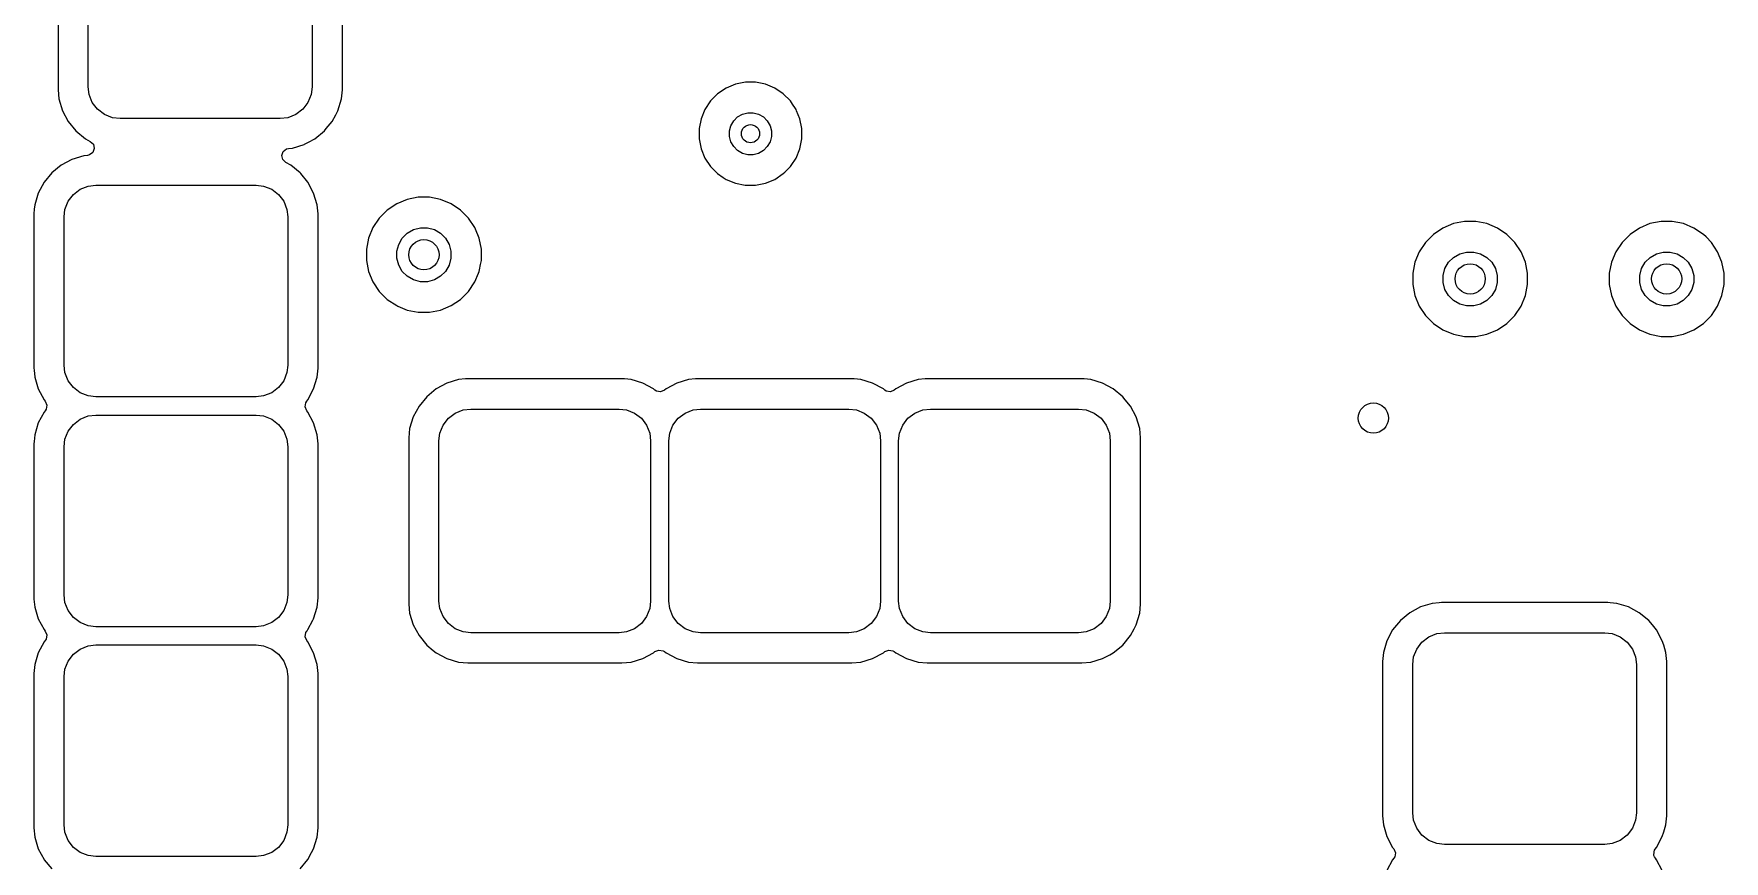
# Model space of a CAD drawing. Extents: x 3.62 to 11.01, y -6.32 to -1.07.
# Drawn here: x 5.346 to 6.447, y -3.403 to -2.864 of the extents above; entities that cross this region are included whole.
import ezdxf

# ---------------------------------------------------------------- set-up
doc = ezdxf.new("R2010")
doc.units = 0
doc.header["$MEASUREMENT"] = 0
doc.layers.add('BLACK', color=7, linetype='CONTINUOUS')

msp = doc.modelspace()

# ---------------------------------------------------------------- linework, layer by layer
at = {"layer": 'BLACK', "linetype": 'CONTINUOUS'}
for p, q in [((5.3622, -2.8002), (5.3622, -2.9006)), ((5.3819, -2.8986), (5.3819, -2.8022)), ((5.5276, -2.8022), (5.5276, -2.8986)), ((5.5473, -2.9006), (5.5473, -2.8002)), ((5.3622, -2.9006), (5.3628, -2.9065)), ((5.3825, -2.9035), (5.3819, -2.8986)), ((5.3845, -2.9088), (5.3825, -2.9035)), ((5.527, -2.9035), (5.5249, -2.9088)), ((5.5276, -2.8986), (5.527, -2.9035)), ((5.5467, -2.9065), (5.5473, -2.9006)), ((5.7916, -2.9031), (5.787, -2.9078)), ((5.7971, -2.8995), (5.7916, -2.9031)), ((5.8032, -2.8969), (5.7971, -2.8995)), ((5.8097, -2.8956), (5.8032, -2.8969)), ((5.8032, -2.8969), (5.8032, -2.8969)), ((5.8163, -2.8956), (5.8097, -2.8956)), ((5.8097, -2.8956), (5.8097, -2.8956)), ((5.8228, -2.8969), (5.8163, -2.8956)), ((5.8163, -2.8956), (5.8163, -2.8956)), ((5.8289, -2.8995), (5.8228, -2.8969)), ((5.8228, -2.8969), (5.8228, -2.8969)), ((5.8343, -2.9031), (5.8289, -2.8995)), ((5.839, -2.9078), (5.8343, -2.9031)), ((5.3628, -2.9065), (5.3651, -2.9141)), ((5.3651, -2.9141), (5.3688, -2.9212)), ((5.3879, -2.9132), (5.3845, -2.9088)), ((5.3924, -2.9166), (5.3879, -2.9132)), ((5.5215, -2.9132), (5.517, -2.9166)), ((5.5249, -2.9088), (5.5215, -2.9132)), ((5.543, -2.9167), (5.5444, -2.9141)), ((5.5444, -2.9141), (5.5467, -2.9065)), ((5.5444, -2.9141), (5.5444, -2.9141)), ((5.5444, -2.9141), (5.5444, -2.9141)), ((5.7833, -2.9133), (5.7808, -2.9194)), ((5.787, -2.9078), (5.7833, -2.9133)), ((5.8077, -2.9164), (5.8112, -2.9155)), ((5.8112, -2.9155), (5.8148, -2.9155)), ((5.8148, -2.9155), (5.8183, -2.9164)), ((5.8404, -2.9099), (5.839, -2.9078)), ((5.8423, -2.9127), (5.8404, -2.9099)), ((5.8427, -2.9133), (5.8423, -2.9127)), ((5.843, -2.9141), (5.8427, -2.9133)), ((5.8452, -2.9194), (5.843, -2.9141)), ((5.3688, -2.9212), (5.3688, -2.9212)), ((5.3688, -2.9212), (5.3739, -2.9273)), ((5.3977, -2.9187), (5.3924, -2.9166)), ((5.4026, -2.9193), (5.3977, -2.9187)), ((5.5069, -2.9193), (5.4026, -2.9193)), ((5.5118, -2.9187), (5.5069, -2.9193)), ((5.517, -2.9166), (5.5118, -2.9187)), ((5.5356, -2.9273), (5.5368, -2.9258)), ((5.5368, -2.9258), (5.5406, -2.9212)), ((5.5406, -2.9212), (5.543, -2.9167)), ((5.7808, -2.9194), (5.7795, -2.9258)), ((5.7795, -2.9258), (5.7795, -2.9324)), ((5.7808, -2.9194), (5.7808, -2.9194)), ((5.7993, -2.9273), (5.8003, -2.9239)), ((5.8003, -2.9239), (5.8021, -2.9207)), ((5.8021, -2.9207), (5.8046, -2.9182)), ((5.8046, -2.9182), (5.8077, -2.9164)), ((5.8183, -2.9164), (5.8214, -2.9182)), ((5.8214, -2.9182), (5.8239, -2.9207)), ((5.8239, -2.9207), (5.8257, -2.9239)), ((5.8257, -2.9239), (5.8267, -2.9273)), ((5.8465, -2.9258), (5.8452, -2.9194)), ((5.8465, -2.9273), (5.8465, -2.9258)), ((5.3739, -2.9273), (5.38, -2.9324)), ((5.38, -2.9324), (5.38, -2.9324)), ((5.38, -2.9324), (5.3832, -2.9341)), ((5.3832, -2.9341), (5.3852, -2.936)), ((5.3852, -2.936), (5.3858, -2.9387)), ((5.5148, -2.9384), (5.5224, -2.9361)), ((5.5224, -2.9361), (5.5226, -2.936)), ((5.5226, -2.936), (5.5252, -2.9346)), ((5.5252, -2.9346), (5.5294, -2.9324)), ((5.5294, -2.9324), (5.5356, -2.9273)), ((5.7795, -2.9324), (5.7808, -2.9389)), ((5.7993, -2.9309), (5.7993, -2.9273)), ((5.8003, -2.9344), (5.7993, -2.9309)), ((5.8021, -2.9375), (5.8003, -2.9344)), ((5.8046, -2.9401), (5.8021, -2.9375)), ((5.8239, -2.9375), (5.8214, -2.9401)), ((5.8257, -2.9344), (5.8239, -2.9375)), ((5.8267, -2.9309), (5.8257, -2.9344)), ((5.8267, -2.9273), (5.8267, -2.9309)), ((5.8452, -2.9389), (5.8465, -2.9324)), ((5.8465, -2.9324), (5.8465, -2.9273)), ((5.3713, -2.9458), (5.3643, -2.9495)), ((5.3789, -2.9435), (5.3713, -2.9458)), ((5.3814, -2.9432), (5.3789, -2.9435)), ((5.3827, -2.9429), (5.3814, -2.9432)), ((5.3849, -2.9413), (5.3827, -2.9429)), ((5.3858, -2.9387), (5.3849, -2.9413)), ((5.5079, -2.9432), (5.5088, -2.9406)), ((5.5085, -2.9459), (5.5079, -2.9432)), ((5.5105, -2.9478), (5.5085, -2.9459)), ((5.5088, -2.9406), (5.511, -2.939)), ((5.5137, -2.9495), (5.5105, -2.9478)), ((5.511, -2.939), (5.5123, -2.9387)), ((5.5123, -2.9387), (5.5148, -2.9384)), ((5.7808, -2.9389), (5.7808, -2.9389)), ((5.7808, -2.9389), (5.7833, -2.945)), ((5.7833, -2.945), (5.787, -2.9505)), ((5.8077, -2.9419), (5.8046, -2.9401)), ((5.8112, -2.9428), (5.8077, -2.9419)), ((5.8148, -2.9428), (5.8112, -2.9428)), ((5.8183, -2.9419), (5.8148, -2.9428)), ((5.8214, -2.9401), (5.8183, -2.9419)), ((5.8395, -2.9498), (5.8427, -2.945)), ((5.8427, -2.945), (5.8452, -2.9389)), ((5.3581, -2.9546), (5.3531, -2.9607)), ((5.3643, -2.9495), (5.3581, -2.9546)), ((5.3643, -2.9495), (5.3643, -2.9495)), ((5.5198, -2.9546), (5.5137, -2.9495)), ((5.5137, -2.9495), (5.5137, -2.9495)), ((5.5203, -2.9551), (5.5198, -2.9546)), ((5.5249, -2.9607), (5.5203, -2.9551)), ((5.787, -2.9505), (5.7916, -2.9551)), ((5.7916, -2.9551), (5.7953, -2.9576)), ((5.7953, -2.9576), (5.7971, -2.9588)), ((5.7971, -2.9588), (5.8032, -2.9613)), ((5.8228, -2.9613), (5.8289, -2.9588)), ((5.8289, -2.9588), (5.8343, -2.9551)), ((5.8343, -2.9551), (5.8353, -2.9542)), ((5.8343, -2.9551), (5.8343, -2.9551)), ((5.8353, -2.9542), (5.839, -2.9505)), ((5.839, -2.9505), (5.8395, -2.9498)), ((5.839, -2.9505), (5.839, -2.9505)), ((5.3493, -2.9677), (5.347, -2.9754)), ((5.3531, -2.9607), (5.3493, -2.9677)), ((5.3531, -2.9607), (5.3531, -2.9607)), ((5.3688, -2.9731), (5.3722, -2.9687)), ((5.3722, -2.9687), (5.3767, -2.9653)), ((5.3767, -2.9653), (5.3819, -2.9632)), ((5.3819, -2.9632), (5.3868, -2.9626)), ((5.3868, -2.9626), (5.4911, -2.9626)), ((5.4911, -2.9626), (5.496, -2.9632)), ((5.496, -2.9632), (5.5013, -2.9653)), ((5.5013, -2.9653), (5.5058, -2.9687)), ((5.5058, -2.9687), (5.5092, -2.9731)), ((5.5286, -2.9677), (5.5249, -2.9607)), ((5.5249, -2.9607), (5.5249, -2.9607)), ((5.5249, -2.9607), (5.5249, -2.9607)), ((5.5309, -2.9754), (5.5286, -2.9677)), ((5.5286, -2.9677), (5.5286, -2.9677)), ((5.5286, -2.9677), (5.5286, -2.9677)), ((5.5967, -2.9705), (5.5895, -2.9719)), ((5.6041, -2.9705), (5.5967, -2.9705)), ((5.5967, -2.9705), (5.5967, -2.9705)), ((5.6113, -2.9719), (5.6041, -2.9705)), ((5.6041, -2.9705), (5.6041, -2.9705)), ((5.8032, -2.9613), (5.8095, -2.9626)), ((5.8095, -2.9626), (5.8097, -2.9626)), ((5.8097, -2.9626), (5.8097, -2.9626)), ((5.8097, -2.9626), (5.8097, -2.9626)), ((5.8097, -2.9626), (5.8163, -2.9626)), ((5.8163, -2.9626), (5.8228, -2.9613)), ((5.8163, -2.9626), (5.8163, -2.9626)), ((5.3467, -2.9783), (5.3464, -2.9813)), ((5.3464, -2.9813), (5.3464, -3.0817)), ((5.347, -2.9754), (5.3467, -2.9783)), ((5.3661, -2.9833), (5.3667, -2.9784)), ((5.3667, -2.9784), (5.3688, -2.9731)), ((5.5092, -2.9731), (5.5112, -2.9784)), ((5.5112, -2.9784), (5.5118, -2.9833)), ((5.5315, -2.9813), (5.5309, -2.9754)), ((5.5315, -3.0042), (5.5315, -2.9813)), ((5.5765, -2.9788), (5.5713, -2.984)), ((5.5827, -2.9747), (5.5765, -2.9788)), ((5.5765, -2.9788), (5.5765, -2.9788)), ((5.5895, -2.9719), (5.5827, -2.9747)), ((5.5827, -2.9747), (5.5827, -2.9747)), ((5.5895, -2.9719), (5.5895, -2.9719)), ((5.6181, -2.9747), (5.6113, -2.9719)), ((5.6113, -2.9719), (5.6113, -2.9719)), ((5.6242, -2.9788), (5.6181, -2.9747)), ((5.6181, -2.9747), (5.6181, -2.9747)), ((5.6295, -2.984), (5.6242, -2.9788)), ((5.6242, -2.9788), (5.6242, -2.9788)), ((5.3661, -3.0797), (5.3661, -2.9833)), ((5.5118, -2.9833), (5.5118, -3.0797)), ((5.5672, -2.9901), (5.5644, -2.997)), ((5.5713, -2.984), (5.5672, -2.9901)), ((5.5672, -2.9901), (5.5672, -2.9901)), ((5.5713, -2.984), (5.5713, -2.984)), ((5.5896, -2.9938), (5.5936, -2.9915)), ((5.5936, -2.9915), (5.5981, -2.9903)), ((5.5981, -2.9903), (5.6027, -2.9903)), ((5.6027, -2.9903), (5.6072, -2.9915)), ((5.6072, -2.9915), (5.6112, -2.9938)), ((5.6336, -2.9901), (5.6295, -2.984)), ((5.6295, -2.984), (5.6295, -2.984)), ((5.634, -2.9912), (5.6336, -2.9901)), ((5.6336, -2.9901), (5.6336, -2.9901)), ((5.6364, -2.997), (5.634, -2.9912)), ((6.2638, -2.9905), (6.2576, -2.9946)), ((6.2706, -2.9876), (6.2638, -2.9905)), ((6.2638, -2.9905), (6.2638, -2.9905)), ((6.2778, -2.9862), (6.2706, -2.9876)), ((6.2706, -2.9876), (6.2706, -2.9876)), ((6.2852, -2.9862), (6.2778, -2.9862)), ((6.2778, -2.9862), (6.2778, -2.9862)), ((6.2924, -2.9876), (6.2852, -2.9862)), ((6.2852, -2.9862), (6.2852, -2.9862)), ((6.2992, -2.9905), (6.2924, -2.9876)), ((6.2924, -2.9876), (6.2924, -2.9876)), ((6.3054, -2.9946), (6.2992, -2.9905)), ((6.2992, -2.9905), (6.2992, -2.9905)), ((6.3917, -2.9905), (6.3856, -2.9946)), ((6.3985, -2.9876), (6.3917, -2.9905)), ((6.3917, -2.9905), (6.3917, -2.9905)), ((6.4058, -2.9862), (6.3985, -2.9876)), ((6.3985, -2.9876), (6.3985, -2.9876)), ((6.4131, -2.9862), (6.4058, -2.9862)), ((6.4058, -2.9862), (6.4058, -2.9862)), ((6.4204, -2.9876), (6.4131, -2.9862)), ((6.4131, -2.9862), (6.4131, -2.9862)), ((6.4272, -2.9905), (6.4204, -2.9876)), ((6.4204, -2.9876), (6.4204, -2.9876)), ((6.4333, -2.9946), (6.4272, -2.9905)), ((6.4272, -2.9905), (6.4272, -2.9905)), ((5.5644, -2.997), (5.563, -3.0042)), ((5.5644, -2.997), (5.5644, -2.997)), ((5.5828, -3.0056), (5.584, -3.0011)), ((5.584, -3.0011), (5.5863, -2.9971)), ((5.5863, -2.9971), (5.5896, -2.9938)), ((5.6112, -2.9938), (5.6144, -2.9971)), ((5.6144, -2.9971), (5.6168, -3.0011)), ((5.6168, -3.0011), (5.618, -3.0056)), ((5.6378, -3.0042), (5.6364, -2.997)), ((6.2524, -2.9998), (6.2483, -3.0059)), ((6.2576, -2.9946), (6.2524, -2.9998)), ((6.2524, -2.9998), (6.2524, -2.9998)), ((6.2576, -2.9946), (6.2576, -2.9946)), ((6.3106, -2.9998), (6.3054, -2.9946)), ((6.3054, -2.9946), (6.3054, -2.9946)), ((6.3147, -3.0059), (6.3106, -2.9998)), ((6.3106, -2.9998), (6.3106, -2.9998)), ((6.3804, -2.9998), (6.3763, -3.0059)), ((6.3856, -2.9946), (6.3804, -2.9998)), ((6.3804, -2.9998), (6.3804, -2.9998)), ((6.3856, -2.9946), (6.3856, -2.9946)), ((6.4351, -2.9963), (6.4333, -2.9946)), ((6.4333, -2.9946), (6.4333, -2.9946)), ((6.4385, -2.9998), (6.4351, -2.9963)), ((6.4426, -3.0059), (6.4385, -2.9998)), ((6.4385, -2.9998), (6.4385, -2.9998)), ((5.5315, -3.0817), (5.5315, -3.0042)), ((5.563, -3.0042), (5.563, -3.0116)), ((5.563, -3.0116), (5.5644, -3.0188)), ((5.5828, -3.0102), (5.5828, -3.0056)), ((5.584, -3.0147), (5.5828, -3.0102)), ((5.5863, -3.0187), (5.584, -3.0147)), ((5.6168, -3.0147), (5.6144, -3.0187)), ((5.618, -3.0102), (5.6168, -3.0147)), ((5.618, -3.0056), (5.618, -3.0102)), ((5.6366, -3.0177), (5.6373, -3.0142)), ((5.6373, -3.0142), (5.6378, -3.0116)), ((5.6378, -3.0116), (5.6378, -3.0042)), ((6.2455, -3.0127), (6.2441, -3.0199)), ((6.2483, -3.0059), (6.2455, -3.0127)), ((6.2455, -3.0127), (6.2455, -3.0127)), ((6.2483, -3.0059), (6.2483, -3.0059)), ((6.2651, -3.0168), (6.2674, -3.0128)), ((6.2674, -3.0128), (6.2707, -3.0096)), ((6.2707, -3.0096), (6.2747, -3.0073)), ((6.2747, -3.0073), (6.2792, -3.0061)), ((6.2792, -3.0061), (6.2838, -3.0061)), ((6.2838, -3.0061), (6.2883, -3.0073)), ((6.2883, -3.0073), (6.2923, -3.0096)), ((6.2923, -3.0096), (6.2956, -3.0128)), ((6.2956, -3.0128), (6.2979, -3.0168)), ((6.3175, -3.0127), (6.3147, -3.0059)), ((6.3147, -3.0059), (6.3147, -3.0059)), ((6.3147, -3.0059), (6.3147, -3.0059)), ((6.3189, -3.0199), (6.3175, -3.0127)), ((6.3735, -3.0127), (6.372, -3.0199)), ((6.3763, -3.0059), (6.3735, -3.0127)), ((6.3735, -3.0127), (6.3735, -3.0127)), ((6.3763, -3.0059), (6.3763, -3.0059)), ((6.3931, -3.0168), (6.3954, -3.0128)), ((6.3954, -3.0128), (6.3987, -3.0096)), ((6.3987, -3.0096), (6.4027, -3.0073)), ((6.4027, -3.0073), (6.4071, -3.0061)), ((6.4071, -3.0061), (6.4118, -3.0061)), ((6.4118, -3.0061), (6.4162, -3.0073)), ((6.4162, -3.0073), (6.4202, -3.0096)), ((6.4202, -3.0096), (6.4235, -3.0128)), ((6.4235, -3.0128), (6.4258, -3.0168)), ((6.4454, -3.0127), (6.4426, -3.0059)), ((6.4426, -3.0059), (6.4426, -3.0059)), ((6.4426, -3.0059), (6.4426, -3.0059)), ((6.4469, -3.0199), (6.4454, -3.0127)), ((5.5644, -3.0188), (5.5644, -3.0188)), ((5.5644, -3.0188), (5.5672, -3.0256)), ((5.5672, -3.0256), (5.5672, -3.0256)), ((5.5672, -3.0256), (5.5713, -3.0317)), ((5.5896, -3.0219), (5.5863, -3.0187)), ((5.5936, -3.0242), (5.5896, -3.0219)), ((5.5981, -3.0254), (5.5936, -3.0242)), ((5.6027, -3.0254), (5.5981, -3.0254)), ((5.6072, -3.0242), (5.6027, -3.0254)), ((5.6112, -3.0219), (5.6072, -3.0242)), ((5.6144, -3.0187), (5.6112, -3.0219)), ((5.6295, -3.0317), (5.6336, -3.0256)), ((5.6336, -3.0256), (5.6359, -3.0199)), ((5.6359, -3.0199), (5.6364, -3.0188)), ((5.6364, -3.0188), (5.6366, -3.0177)), ((6.2441, -3.0199), (6.2441, -3.0273)), ((6.2639, -3.0213), (6.2651, -3.0168)), ((6.2639, -3.0259), (6.2639, -3.0213)), ((6.2651, -3.0304), (6.2639, -3.0259)), ((6.2979, -3.0168), (6.2991, -3.0213)), ((6.2991, -3.0259), (6.2979, -3.0304)), ((6.2991, -3.0213), (6.2991, -3.0259)), ((6.3189, -3.0273), (6.3189, -3.0199)), ((6.3189, -3.0199), (6.3189, -3.0199)), ((6.372, -3.0199), (6.372, -3.0273)), ((6.3919, -3.0213), (6.3931, -3.0168)), ((6.3919, -3.0259), (6.3919, -3.0213)), ((6.3931, -3.0304), (6.3919, -3.0259)), ((6.4258, -3.0168), (6.427, -3.0213)), ((6.427, -3.0259), (6.4258, -3.0304)), ((6.427, -3.0213), (6.427, -3.0259)), ((6.4469, -3.0273), (6.4469, -3.0199)), ((5.5713, -3.0317), (5.5713, -3.0317)), ((5.5713, -3.0317), (5.5765, -3.0369)), ((5.5765, -3.0369), (5.5765, -3.0369)), ((5.5765, -3.0369), (5.5827, -3.041)), ((5.6181, -3.041), (5.6242, -3.0369)), ((5.6242, -3.0369), (5.6295, -3.0317)), ((6.2441, -3.0273), (6.2455, -3.0345)), ((6.2455, -3.0345), (6.2455, -3.0345)), ((6.2455, -3.0345), (6.2483, -3.0413)), ((6.2674, -3.0344), (6.2651, -3.0304)), ((6.2707, -3.0377), (6.2674, -3.0344)), ((6.2956, -3.0344), (6.2923, -3.0377)), ((6.2979, -3.0304), (6.2956, -3.0344)), ((6.3147, -3.0413), (6.3175, -3.0345)), ((6.3175, -3.0345), (6.3189, -3.0273)), ((6.372, -3.0273), (6.3735, -3.0345)), ((6.3735, -3.0345), (6.3735, -3.0345)), ((6.3735, -3.0345), (6.3763, -3.0413)), ((6.3954, -3.0344), (6.3931, -3.0304)), ((6.3987, -3.0377), (6.3954, -3.0344)), ((6.4235, -3.0344), (6.4202, -3.0377)), ((6.4258, -3.0304), (6.4235, -3.0344)), ((6.4426, -3.0413), (6.4454, -3.0345)), ((6.4454, -3.0345), (6.4469, -3.0273)), ((5.5827, -3.041), (5.5827, -3.041)), ((5.5827, -3.041), (5.5834, -3.0413)), ((5.5834, -3.0413), (5.5895, -3.0439)), ((5.5895, -3.0439), (5.5967, -3.0453)), ((5.5967, -3.0453), (5.5967, -3.0453)), ((5.5967, -3.0453), (5.5967, -3.0453)), ((5.5967, -3.0453), (5.6041, -3.0453)), ((5.6041, -3.0453), (5.6113, -3.0439)), ((5.6041, -3.0453), (5.6041, -3.0453)), ((5.6113, -3.0439), (5.6181, -3.041)), ((6.2483, -3.0413), (6.2483, -3.0413)), ((6.2483, -3.0413), (6.2524, -3.0475)), ((6.2524, -3.0475), (6.2524, -3.0475)), ((6.2524, -3.0475), (6.2576, -3.0527)), ((6.2747, -3.04), (6.2707, -3.0377)), ((6.2792, -3.0412), (6.2747, -3.04)), ((6.2838, -3.0412), (6.2792, -3.0412)), ((6.2883, -3.04), (6.2838, -3.0412)), ((6.2923, -3.0377), (6.2883, -3.04)), ((6.3054, -3.0527), (6.3106, -3.0475)), ((6.3106, -3.0475), (6.3147, -3.0413)), ((6.3763, -3.0413), (6.3763, -3.0413)), ((6.3763, -3.0413), (6.3804, -3.0475)), ((6.3804, -3.0475), (6.3804, -3.0475)), ((6.3804, -3.0475), (6.3856, -3.0527)), ((6.4027, -3.04), (6.3987, -3.0377)), ((6.4071, -3.0412), (6.4027, -3.04)), ((6.4118, -3.0412), (6.4071, -3.0412)), ((6.4162, -3.04), (6.4118, -3.0412)), ((6.4202, -3.0377), (6.4162, -3.04)), ((6.4333, -3.0527), (6.4385, -3.0475)), ((6.4385, -3.0475), (6.4426, -3.0413)), ((6.2576, -3.0527), (6.2576, -3.0527)), ((6.2576, -3.0527), (6.2638, -3.0568)), ((6.2638, -3.0568), (6.2638, -3.0568)), ((6.2638, -3.0568), (6.2638, -3.0568)), ((6.2638, -3.0568), (6.2706, -3.0596)), ((6.2924, -3.0596), (6.2992, -3.0568)), ((6.2992, -3.0568), (6.3054, -3.0527)), ((6.3856, -3.0527), (6.3856, -3.0527)), ((6.3856, -3.0527), (6.3917, -3.0568)), ((6.3917, -3.0568), (6.3917, -3.0568)), ((6.3917, -3.0568), (6.3917, -3.0568)), ((6.3917, -3.0568), (6.3985, -3.0596)), ((6.4204, -3.0596), (6.4272, -3.0568)), ((6.4272, -3.0568), (6.4333, -3.0527)), ((6.2706, -3.0596), (6.2778, -3.061)), ((6.2778, -3.061), (6.2778, -3.061)), ((6.2778, -3.061), (6.2778, -3.061)), ((6.2778, -3.061), (6.2852, -3.061)), ((6.2852, -3.061), (6.2924, -3.0596)), ((6.2852, -3.061), (6.2852, -3.061)), ((6.3985, -3.0596), (6.4058, -3.061)), ((6.4058, -3.061), (6.4058, -3.061)), ((6.4058, -3.061), (6.4058, -3.061)), ((6.4058, -3.061), (6.4131, -3.061)), ((6.4131, -3.061), (6.4204, -3.0596)), ((6.4131, -3.061), (6.4131, -3.061)), ((5.3667, -3.0846), (5.3661, -3.0797)), ((5.5118, -3.0797), (5.5112, -3.0846)), ((5.3464, -3.0817), (5.3466, -3.083)), ((5.3466, -3.083), (5.347, -3.0876)), ((5.347, -3.0876), (5.3493, -3.0952)), ((5.3688, -3.0899), (5.3667, -3.0846)), ((5.3722, -3.0943), (5.3688, -3.0899)), ((5.5092, -3.0899), (5.5058, -3.0943)), ((5.5112, -3.0846), (5.5092, -3.0899)), ((5.5286, -3.0952), (5.5309, -3.0876)), ((5.5309, -3.0876), (5.5315, -3.0817)), ((5.6154, -3.0915), (5.6084, -3.0952)), ((5.623, -3.0891), (5.6154, -3.0915)), ((5.6275, -3.0887), (5.623, -3.0891)), ((5.6289, -3.0886), (5.6275, -3.0887)), ((5.7293, -3.0886), (5.6289, -3.0886)), ((5.7309, -3.0887), (5.7293, -3.0886)), ((5.7353, -3.0891), (5.7309, -3.0887)), ((5.7429, -3.0915), (5.7353, -3.0891)), ((5.7499, -3.0952), (5.7429, -3.0915)), ((5.765, -3.0915), (5.758, -3.0952)), ((5.7726, -3.0891), (5.765, -3.0915)), ((5.7771, -3.0887), (5.7726, -3.0891)), ((5.7785, -3.0886), (5.7771, -3.0887)), ((5.879, -3.0886), (5.7785, -3.0886)), ((5.8805, -3.0887), (5.879, -3.0886)), ((5.8849, -3.0891), (5.8805, -3.0887)), ((5.8925, -3.0915), (5.8849, -3.0891)), ((5.8995, -3.0952), (5.8925, -3.0915)), ((5.9146, -3.0915), (5.9076, -3.0952)), ((5.9222, -3.0891), (5.9146, -3.0915)), ((5.9267, -3.0887), (5.9222, -3.0891)), ((5.9281, -3.0886), (5.9267, -3.0887)), ((6.0286, -3.0886), (5.9281, -3.0886)), ((6.0302, -3.0887), (6.0286, -3.0886)), ((6.0345, -3.0891), (6.0302, -3.0887)), ((6.0421, -3.0915), (6.0345, -3.0891)), ((6.0491, -3.0952), (6.0421, -3.0915)), ((5.3493, -3.0952), (5.3531, -3.1023)), ((5.3531, -3.1023), (5.3531, -3.1023)), ((5.3531, -3.1023), (5.3538, -3.1032)), ((5.3538, -3.1032), (5.3549, -3.1057)), ((5.3767, -3.0977), (5.3722, -3.0943)), ((5.3819, -3.0998), (5.3767, -3.0977)), ((5.3868, -3.1004), (5.3819, -3.0998)), ((5.4911, -3.1004), (5.3868, -3.1004)), ((5.496, -3.0998), (5.4911, -3.1004)), ((5.5013, -3.0977), (5.496, -3.0998)), ((5.5058, -3.0943), (5.5013, -3.0977)), ((5.5235, -3.1042), (5.5241, -3.1032)), ((5.5241, -3.1032), (5.5249, -3.1023)), ((5.5249, -3.1023), (5.5286, -3.0952)), ((5.5249, -3.1023), (5.5249, -3.1023)), ((5.6022, -3.1003), (5.5972, -3.1064)), ((5.6084, -3.0952), (5.6022, -3.1003)), ((5.6084, -3.0952), (5.6084, -3.0952)), ((5.7508, -3.096), (5.7499, -3.0952)), ((5.7499, -3.0952), (5.7499, -3.0952)), ((5.7518, -3.0966), (5.7508, -3.096)), ((5.7545, -3.0971), (5.7518, -3.0966)), ((5.757, -3.096), (5.7545, -3.0971)), ((5.758, -3.0952), (5.757, -3.096)), ((5.758, -3.0952), (5.758, -3.0952)), ((5.9004, -3.096), (5.8995, -3.0952)), ((5.8995, -3.0952), (5.8995, -3.0952)), ((5.9014, -3.0966), (5.9004, -3.096)), ((5.9041, -3.0971), (5.9014, -3.0966)), ((5.9066, -3.096), (5.9041, -3.0971)), ((5.9076, -3.0952), (5.9066, -3.096)), ((5.9076, -3.0952), (5.9076, -3.0952)), ((6.0553, -3.1003), (6.0491, -3.0952)), ((6.0491, -3.0952), (6.0491, -3.0952)), ((6.0569, -3.1023), (6.0553, -3.1003)), ((6.0603, -3.1064), (6.0569, -3.1023)), ((5.3531, -3.1103), (5.3493, -3.1173)), ((5.3538, -3.1094), (5.3531, -3.1103)), ((5.3531, -3.1103), (5.3531, -3.1103)), ((5.3545, -3.1084), (5.3538, -3.1094)), ((5.3549, -3.1057), (5.3545, -3.1084)), ((5.3767, -3.1149), (5.3819, -3.1128)), ((5.3819, -3.1128), (5.3868, -3.1122)), ((5.3868, -3.1122), (5.4911, -3.1122)), ((5.4911, -3.1122), (5.496, -3.1128)), ((5.496, -3.1128), (5.5013, -3.1149)), ((5.523, -3.1069), (5.5235, -3.1042)), ((5.5241, -3.1094), (5.523, -3.1069)), ((5.5249, -3.1103), (5.5241, -3.1094)), ((5.5286, -3.1173), (5.5249, -3.1103)), ((5.5249, -3.1103), (5.5249, -3.1103)), ((5.5934, -3.1134), (5.5911, -3.121)), ((5.5972, -3.1064), (5.5934, -3.1134)), ((5.5972, -3.1064), (5.5972, -3.1064)), ((5.6163, -3.1143), (5.6208, -3.1109)), ((5.6208, -3.1109), (5.626, -3.1089)), ((5.626, -3.1089), (5.6309, -3.1083)), ((5.6309, -3.1083), (5.7274, -3.1083)), ((5.7274, -3.1083), (5.7323, -3.1089)), ((5.7323, -3.1089), (5.7375, -3.1109)), ((5.7375, -3.1109), (5.742, -3.1143)), ((5.7659, -3.1143), (5.7704, -3.1109)), ((5.7704, -3.1109), (5.7756, -3.1089)), ((5.7756, -3.1089), (5.7805, -3.1083)), ((5.7805, -3.1083), (5.877, -3.1083)), ((5.877, -3.1083), (5.8819, -3.1089)), ((5.8819, -3.1089), (5.8871, -3.1109)), ((5.8871, -3.1109), (5.8916, -3.1143)), ((5.9155, -3.1143), (5.92, -3.1109)), ((5.92, -3.1109), (5.9252, -3.1089)), ((5.9252, -3.1089), (5.9301, -3.1083)), ((5.9301, -3.1083), (6.0266, -3.1083)), ((6.0266, -3.1083), (6.0315, -3.1089)), ((6.0315, -3.1089), (6.0367, -3.1109)), ((6.0367, -3.1109), (6.0412, -3.1143)), ((6.0641, -3.1134), (6.0603, -3.1064)), ((6.0603, -3.1064), (6.0603, -3.1064)), ((6.0603, -3.1064), (6.0603, -3.1064)), ((6.0664, -3.121), (6.0641, -3.1134)), ((6.0641, -3.1134), (6.0641, -3.1134)), ((6.0641, -3.1134), (6.0641, -3.1134)), ((5.347, -3.125), (5.3466, -3.1294)), ((5.3493, -3.1173), (5.347, -3.125)), ((5.3667, -3.128), (5.3688, -3.1227)), ((5.3688, -3.1227), (5.3722, -3.1183)), ((5.3722, -3.1183), (5.3767, -3.1149)), ((5.5013, -3.1149), (5.5058, -3.1183)), ((5.5058, -3.1183), (5.5092, -3.1227)), ((5.5092, -3.1227), (5.5112, -3.128)), ((5.5309, -3.125), (5.5286, -3.1173)), ((5.5286, -3.1173), (5.5286, -3.1173)), ((5.5286, -3.1173), (5.5286, -3.1173)), ((5.5311, -3.127), (5.5309, -3.125)), ((5.5911, -3.121), (5.5905, -3.127)), ((5.6102, -3.1289), (5.6108, -3.124)), ((5.6108, -3.124), (5.6129, -3.1188)), ((5.6129, -3.1188), (5.6163, -3.1143)), ((5.742, -3.1143), (5.7454, -3.1188)), ((5.7454, -3.1188), (5.7474, -3.124)), ((5.7474, -3.124), (5.748, -3.1289)), ((5.7598, -3.1289), (5.7604, -3.124)), ((5.7604, -3.124), (5.7625, -3.1188)), ((5.7625, -3.1188), (5.7659, -3.1143)), ((5.8916, -3.1143), (5.895, -3.1188)), ((5.895, -3.1188), (5.8971, -3.124)), ((5.8971, -3.124), (5.8976, -3.1289)), ((5.9094, -3.1289), (5.91, -3.124)), ((5.91, -3.124), (5.9121, -3.1188)), ((5.9121, -3.1188), (5.9155, -3.1143)), ((6.0412, -3.1143), (6.0446, -3.1188)), ((6.0446, -3.1188), (6.0467, -3.124)), ((6.0467, -3.124), (6.0472, -3.1289)), ((6.0669, -3.127), (6.0664, -3.121)), ((5.3466, -3.1294), (5.3464, -3.1309)), ((5.3464, -3.1309), (5.3464, -3.2313)), ((5.3661, -3.1329), (5.3667, -3.128)), ((5.3661, -3.2293), (5.3661, -3.1329)), ((5.5112, -3.128), (5.5118, -3.1329)), ((5.5118, -3.1329), (5.5118, -3.2293)), ((5.5315, -3.1309), (5.5311, -3.127)), ((5.5315, -3.2313), (5.5315, -3.1309)), ((5.5905, -3.127), (5.5905, -3.2353)), ((5.6102, -3.2333), (5.6102, -3.1289)), ((5.748, -3.1289), (5.748, -3.2333)), ((5.7598, -3.2333), (5.7598, -3.1289)), ((5.8976, -3.1289), (5.8976, -3.2333)), ((5.9094, -3.2333), (5.9094, -3.1289)), ((6.0472, -3.1289), (6.0472, -3.2333)), ((6.0669, -3.2353), (6.0669, -3.127)), ((5.3464, -3.2313), (5.3465, -3.232)), ((5.3465, -3.232), (5.347, -3.2372)), ((5.3667, -3.2342), (5.3661, -3.2293)), ((5.3688, -3.2395), (5.3667, -3.2342)), ((5.5112, -3.2342), (5.5092, -3.2395)), ((5.5118, -3.2293), (5.5112, -3.2342)), ((5.5309, -3.2372), (5.5315, -3.2313)), ((5.5905, -3.2353), (5.5911, -3.2412)), ((5.6108, -3.2382), (5.6102, -3.2333)), ((5.748, -3.2333), (5.7474, -3.2382)), ((5.7604, -3.2382), (5.7598, -3.2333)), ((5.8976, -3.2333), (5.8971, -3.2382)), ((5.91, -3.2382), (5.9094, -3.2333)), ((6.0472, -3.2333), (6.0467, -3.2382)), ((6.0664, -3.2412), (6.0669, -3.2353)), ((6.2568, -3.2348), (6.2492, -3.2371)), ((6.2613, -3.2344), (6.2568, -3.2348)), ((6.2628, -3.2342), (6.2613, -3.2344)), ((6.3711, -3.2342), (6.2628, -3.2342)), ((6.3727, -3.2344), (6.3711, -3.2342)), ((6.377, -3.2348), (6.3727, -3.2344)), ((6.3846, -3.2371), (6.377, -3.2348)), ((5.347, -3.2372), (5.3493, -3.2449)), ((5.3493, -3.2449), (5.3531, -3.2519)), ((5.3722, -3.2439), (5.3688, -3.2395)), ((5.3767, -3.2473), (5.3722, -3.2439)), ((5.5058, -3.2439), (5.5013, -3.2473)), ((5.5092, -3.2395), (5.5058, -3.2439)), ((5.5249, -3.2519), (5.5281, -3.2458)), ((5.5281, -3.2458), (5.5286, -3.2449)), ((5.5286, -3.2449), (5.5309, -3.2372)), ((5.5286, -3.2449), (5.5286, -3.2449)), ((5.5286, -3.2449), (5.5286, -3.2449)), ((5.5911, -3.2412), (5.5934, -3.2488)), ((5.6129, -3.2434), (5.6108, -3.2382)), ((5.6163, -3.2479), (5.6129, -3.2434)), ((5.7454, -3.2434), (5.742, -3.2479)), ((5.7474, -3.2382), (5.7454, -3.2434)), ((5.7625, -3.2434), (5.7604, -3.2382)), ((5.7659, -3.2479), (5.7625, -3.2434)), ((5.895, -3.2434), (5.8916, -3.2479)), ((5.8971, -3.2382), (5.895, -3.2434)), ((5.9121, -3.2434), (5.91, -3.2382)), ((5.9155, -3.2479), (5.9121, -3.2434)), ((6.0446, -3.2434), (6.0412, -3.2479)), ((6.0467, -3.2382), (6.0446, -3.2434)), ((6.0641, -3.2488), (6.0664, -3.2412)), ((6.2361, -3.2459), (6.231, -3.2521)), ((6.2422, -3.2409), (6.2361, -3.2459)), ((6.2492, -3.2371), (6.2422, -3.2409)), ((6.2422, -3.2409), (6.2422, -3.2409)), ((6.3916, -3.2409), (6.3846, -3.2371)), ((6.3978, -3.2459), (6.3916, -3.2409)), ((6.3916, -3.2409), (6.3916, -3.2409)), ((6.4001, -3.2488), (6.3978, -3.2459)), ((5.3531, -3.2519), (5.3531, -3.2519)), ((5.3531, -3.2519), (5.3538, -3.2528)), ((5.3538, -3.2528), (5.3549, -3.2553)), ((5.3549, -3.2553), (5.3545, -3.2581)), ((5.3819, -3.2494), (5.3767, -3.2473)), ((5.3868, -3.25), (5.3819, -3.2494)), ((5.4911, -3.25), (5.3868, -3.25)), ((5.496, -3.2494), (5.4911, -3.25)), ((5.5013, -3.2473), (5.496, -3.2494)), ((5.523, -3.2565), (5.5235, -3.2538)), ((5.5241, -3.259), (5.523, -3.2565)), ((5.5235, -3.2538), (5.5241, -3.2528)), ((5.5241, -3.2528), (5.5243, -3.2526)), ((5.5243, -3.2526), (5.5249, -3.2519)), ((5.5934, -3.2488), (5.5972, -3.2558)), ((5.5972, -3.2558), (5.5972, -3.2558)), ((5.5972, -3.2558), (5.6022, -3.262)), ((5.6208, -3.2513), (5.6163, -3.2479)), ((5.626, -3.2533), (5.6208, -3.2513)), ((5.6309, -3.2539), (5.626, -3.2533)), ((5.7274, -3.2539), (5.6309, -3.2539)), ((5.7323, -3.2533), (5.7274, -3.2539)), ((5.7375, -3.2513), (5.7323, -3.2533)), ((5.742, -3.2479), (5.7375, -3.2513)), ((5.7704, -3.2513), (5.7659, -3.2479)), ((5.7756, -3.2533), (5.7704, -3.2513)), ((5.7805, -3.2539), (5.7756, -3.2533)), ((5.877, -3.2539), (5.7805, -3.2539)), ((5.8819, -3.2533), (5.877, -3.2539)), ((5.8871, -3.2513), (5.8819, -3.2533)), ((5.8916, -3.2479), (5.8871, -3.2513)), ((5.92, -3.2513), (5.9155, -3.2479)), ((5.9252, -3.2533), (5.92, -3.2513)), ((5.9301, -3.2539), (5.9252, -3.2533)), ((6.0266, -3.2539), (5.9301, -3.2539)), ((6.0315, -3.2533), (6.0266, -3.2539)), ((6.0367, -3.2513), (6.0315, -3.2533)), ((6.0412, -3.2479), (6.0367, -3.2513)), ((6.0553, -3.262), (6.0603, -3.2558)), ((6.0603, -3.2558), (6.0627, -3.2514)), ((6.0627, -3.2514), (6.0641, -3.2488)), ((6.0641, -3.2488), (6.0641, -3.2488)), ((6.0641, -3.2488), (6.0641, -3.2488)), ((6.231, -3.2521), (6.2273, -3.2591)), ((6.231, -3.2521), (6.231, -3.2521)), ((6.2501, -3.26), (6.2546, -3.2566)), ((6.2546, -3.2566), (6.2599, -3.2545)), ((6.2599, -3.2545), (6.2648, -3.2539)), ((6.2648, -3.2539), (6.3691, -3.2539)), ((6.3691, -3.2539), (6.374, -3.2545)), ((6.374, -3.2545), (6.3792, -3.2566)), ((6.3792, -3.2566), (6.3837, -3.26)), ((6.4028, -3.2521), (6.4001, -3.2488)), ((6.4066, -3.2591), (6.4028, -3.2521)), ((6.4028, -3.2521), (6.4028, -3.2521)), ((6.4028, -3.2521), (6.4028, -3.2521)), ((5.3493, -3.267), (5.347, -3.2746)), ((5.3531, -3.2599), (5.3493, -3.267)), ((5.3538, -3.259), (5.3531, -3.2599)), ((5.3531, -3.2599), (5.3531, -3.2599)), ((5.3545, -3.2581), (5.3538, -3.259)), ((5.3688, -3.2724), (5.3722, -3.2679)), ((5.3722, -3.2679), (5.3767, -3.2645)), ((5.3767, -3.2645), (5.3819, -3.2624)), ((5.3819, -3.2624), (5.3868, -3.2618)), ((5.3868, -3.2618), (5.4911, -3.2618)), ((5.4911, -3.2618), (5.496, -3.2624)), ((5.496, -3.2624), (5.5013, -3.2645)), ((5.5013, -3.2645), (5.5058, -3.2679)), ((5.5058, -3.2679), (5.5092, -3.2724)), ((5.5249, -3.2599), (5.5241, -3.259)), ((5.5286, -3.267), (5.5249, -3.2599)), ((5.5249, -3.2599), (5.5249, -3.2599)), ((5.5309, -3.2746), (5.5286, -3.267)), ((5.5286, -3.267), (5.5286, -3.267)), ((5.5286, -3.267), (5.5286, -3.267)), ((5.6022, -3.262), (5.6065, -3.2655)), ((5.6065, -3.2655), (5.6084, -3.267)), ((5.6084, -3.267), (5.6084, -3.267)), ((5.6084, -3.267), (5.6084, -3.267)), ((5.6084, -3.267), (5.6154, -3.2707)), ((5.7429, -3.2707), (5.7499, -3.267)), ((5.7499, -3.267), (5.7508, -3.2662)), ((5.7508, -3.2662), (5.7534, -3.2652)), ((5.7534, -3.2652), (5.7561, -3.2656)), ((5.7561, -3.2656), (5.757, -3.2662)), ((5.757, -3.2662), (5.758, -3.267)), ((5.758, -3.267), (5.758, -3.267)), ((5.758, -3.267), (5.765, -3.2707)), ((5.8925, -3.2707), (5.8995, -3.267)), ((5.8995, -3.267), (5.9004, -3.2662)), ((5.9004, -3.2662), (5.903, -3.2652)), ((5.903, -3.2652), (5.9057, -3.2656)), ((5.9057, -3.2656), (5.9066, -3.2662)), ((5.9066, -3.2662), (5.9076, -3.267)), ((5.9076, -3.267), (5.9076, -3.267)), ((5.9076, -3.267), (5.9146, -3.2707)), ((6.0421, -3.2707), (6.0469, -3.2682)), ((6.0469, -3.2682), (6.0491, -3.267)), ((6.0491, -3.267), (6.0553, -3.262)), ((6.0491, -3.267), (6.0491, -3.267)), ((6.0491, -3.267), (6.0491, -3.267)), ((6.225, -3.2667), (6.2244, -3.2726)), ((6.2273, -3.2591), (6.225, -3.2667)), ((6.2447, -3.2697), (6.2467, -3.2645)), ((6.2467, -3.2645), (6.2501, -3.26)), ((6.3837, -3.26), (6.3871, -3.2645)), ((6.3871, -3.2645), (6.3892, -3.2697)), ((6.4075, -3.2621), (6.4066, -3.2591)), ((6.4066, -3.2591), (6.4066, -3.2591)), ((6.4066, -3.2591), (6.4066, -3.2591)), ((6.4089, -3.2667), (6.4075, -3.2621)), ((6.4095, -3.2726), (6.4089, -3.2667)), ((5.347, -3.2746), (5.3464, -3.2805)), ((5.3661, -3.2825), (5.3667, -3.2776)), ((5.3667, -3.2776), (5.3688, -3.2724)), ((5.5092, -3.2724), (5.5112, -3.2776)), ((5.5112, -3.2776), (5.5118, -3.2825)), ((5.5315, -3.2805), (5.5309, -3.2746)), ((5.6154, -3.2707), (5.6154, -3.2707)), ((5.6154, -3.2707), (5.6154, -3.2707)), ((5.6154, -3.2707), (5.623, -3.2731)), ((5.623, -3.2731), (5.6289, -3.2736)), ((5.6289, -3.2736), (5.6289, -3.2736)), ((5.6289, -3.2736), (5.7293, -3.2736)), ((5.7293, -3.2736), (5.7353, -3.2731)), ((5.7293, -3.2736), (5.7293, -3.2736)), ((5.7353, -3.2731), (5.7429, -3.2707)), ((5.765, -3.2707), (5.765, -3.2707)), ((5.765, -3.2707), (5.765, -3.2707)), ((5.765, -3.2707), (5.7726, -3.2731)), ((5.7726, -3.2731), (5.7785, -3.2736)), ((5.7785, -3.2736), (5.7785, -3.2736)), ((5.7785, -3.2736), (5.879, -3.2736)), ((5.879, -3.2736), (5.8849, -3.2731)), ((5.879, -3.2736), (5.879, -3.2736)), ((5.8849, -3.2731), (5.8925, -3.2707)), ((5.9146, -3.2707), (5.9146, -3.2707)), ((5.9146, -3.2707), (5.9146, -3.2707)), ((5.9146, -3.2707), (5.9222, -3.2731)), ((5.9222, -3.2731), (5.9281, -3.2736)), ((5.9281, -3.2736), (5.9281, -3.2736)), ((5.9281, -3.2736), (6.0286, -3.2736)), ((6.0286, -3.2736), (6.0345, -3.2731)), ((6.0286, -3.2736), (6.0286, -3.2736)), ((6.0345, -3.2731), (6.0421, -3.2707)), ((6.0421, -3.2707), (6.0421, -3.2707)), ((6.2244, -3.2726), (6.2244, -3.373)), ((6.2441, -3.2746), (6.2447, -3.2697)), ((6.2441, -3.3711), (6.2441, -3.2746)), ((6.3892, -3.2697), (6.3898, -3.2746)), ((6.3898, -3.2746), (6.3898, -3.3711)), ((6.4095, -3.373), (6.4095, -3.2726)), ((5.3464, -3.2805), (5.3464, -3.3809)), ((5.3661, -3.3789), (5.3661, -3.2825)), ((5.5118, -3.2825), (5.5118, -3.3789)), ((5.5315, -3.3809), (5.5315, -3.2805)), ((6.2244, -3.373), (6.225, -3.379)), ((6.2447, -3.376), (6.2441, -3.3711)), ((6.2467, -3.3812), (6.2447, -3.376)), ((6.3892, -3.376), (6.3871, -3.3812)), ((6.3898, -3.3711), (6.3892, -3.376)), ((6.4089, -3.379), (6.4095, -3.373)), ((5.3464, -3.3809), (5.347, -3.3869)), ((5.347, -3.3869), (5.3493, -3.3945)), ((5.3667, -3.3838), (5.3661, -3.3789)), ((5.3688, -3.3891), (5.3667, -3.3838)), ((5.3722, -3.3936), (5.3688, -3.3891)), ((5.5092, -3.3891), (5.5058, -3.3936)), ((5.5112, -3.3838), (5.5092, -3.3891)), ((5.5118, -3.3789), (5.5112, -3.3838)), ((5.5286, -3.3945), (5.5309, -3.3869)), ((5.5309, -3.3869), (5.5315, -3.3809)), ((6.225, -3.379), (6.2273, -3.3866)), ((6.2273, -3.3866), (6.231, -3.3936)), ((6.2501, -3.3857), (6.2467, -3.3812)), ((6.2546, -3.3891), (6.2501, -3.3857)), ((6.2599, -3.3911), (6.2546, -3.3891)), ((6.3792, -3.3891), (6.374, -3.3911)), ((6.3837, -3.3857), (6.3792, -3.3891)), ((6.3871, -3.3812), (6.3837, -3.3857)), ((6.4028, -3.3936), (6.4066, -3.3866)), ((6.4066, -3.3866), (6.4075, -3.3836)), ((6.4075, -3.3836), (6.4089, -3.379)), ((5.3493, -3.3945), (5.3531, -3.4015)), ((5.3767, -3.397), (5.3722, -3.3936)), ((5.3819, -3.399), (5.3767, -3.397)), ((5.3868, -3.3996), (5.3819, -3.399)), ((5.4911, -3.3996), (5.3868, -3.3996)), ((5.496, -3.399), (5.4911, -3.3996)), ((5.5013, -3.397), (5.496, -3.399)), ((5.5058, -3.3936), (5.5013, -3.397)), ((5.5249, -3.4015), (5.5272, -3.397)), ((5.5272, -3.397), (5.5286, -3.3945)), ((5.5286, -3.3945), (5.5286, -3.3945)), ((5.5286, -3.3945), (5.5286, -3.3945)), ((6.231, -3.3936), (6.231, -3.3936)), ((6.231, -3.3936), (6.2318, -3.3945)), ((6.2318, -3.3945), (6.2329, -3.3971)), ((6.2324, -3.3998), (6.2318, -3.4007)), ((6.2329, -3.3971), (6.2324, -3.3998)), ((6.2648, -3.3917), (6.2599, -3.3911)), ((6.3691, -3.3917), (6.2648, -3.3917)), ((6.374, -3.3911), (6.3691, -3.3917)), ((6.401, -3.3982), (6.4012, -3.3971)), ((6.4011, -3.3985), (6.401, -3.3982)), ((6.4011, -3.3988), (6.4011, -3.3985)), ((6.4016, -3.3997), (6.4011, -3.3988)), ((6.4012, -3.396), (6.4014, -3.3957)), ((6.4012, -3.3971), (6.4012, -3.396)), ((6.4014, -3.3955), (6.4019, -3.3948)), ((6.4014, -3.3957), (6.4014, -3.3955)), ((6.4021, -3.4007), (6.4016, -3.3997)), ((6.4019, -3.3948), (6.402, -3.3947)), ((6.402, -3.3947), (6.4028, -3.3936)), ((5.3531, -3.4015), (5.3531, -3.4015)), ((5.3531, -3.4015), (5.3531, -3.4015)), ((5.3531, -3.4015), (5.3532, -3.4017)), ((5.3532, -3.4017), (5.3581, -3.4076)), ((5.5198, -3.4076), (5.5249, -3.4015)), ((6.231, -3.4017), (6.2273, -3.4087)), ((6.2318, -3.4007), (6.231, -3.4017)), ((6.231, -3.4017), (6.231, -3.4017)), ((6.4028, -3.4017), (6.4021, -3.4007)), ((6.4066, -3.4087), (6.4028, -3.4017)), ((6.4028, -3.4017), (6.4028, -3.4017))]:
    msp.add_line(p, q, dxfattribs=at)
at = {"layer": 'BLACK'}
for centre, radius in [((5.813, -2.9291), 0.00591), ((5.6004, -3.0079), 0.00984), ((6.2815, -3.0236), 0.00984), ((6.4094, -3.0236), 0.00984), ((6.2185, -3.1142), 0.00984)]:
    msp.add_circle(centre, radius, dxfattribs=at)

doc.saveas('drawing.dxf')
